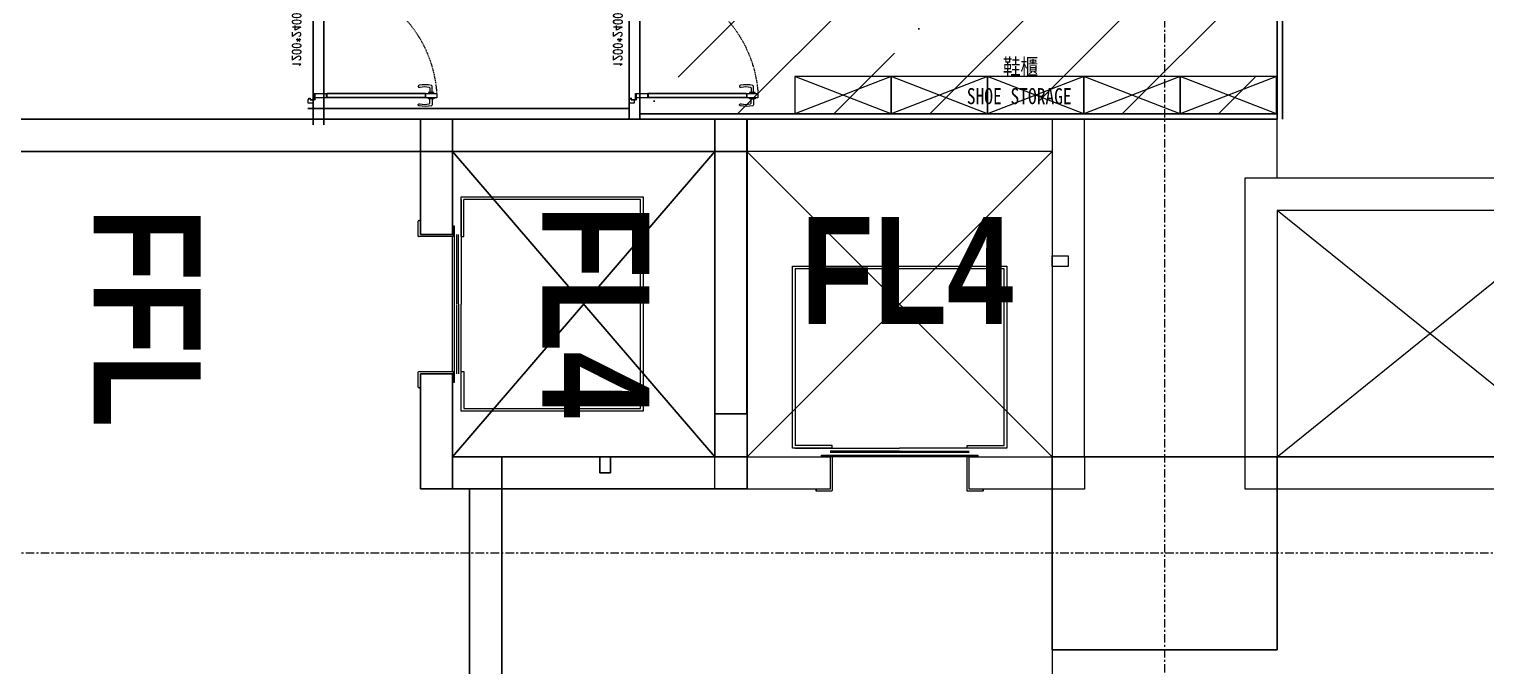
# Model space of a CAD drawing. Extents: x -15449 to 568150, y -1239737 to 53667.
# Drawn here: x 461811 to 475414, y -145585 to -139644 of the extents above; entities that cross this region are included whole.
import ezdxf
from ezdxf.enums import TextEntityAlignment as Align

# ---------------------------------------------------------------- set-up
doc = ezdxf.new("R2010")
doc.units = 0
doc.header["$LTSCALE"] = 8
doc.linetypes.add('188K-SM-03-F10-ARCH-PA-Y2257103$0$AP5A-SM-03-F20-ARCH-PA-Y2230801+Y2230803$0$ALL-PA-TXT-Y2221201$0$DASHED', pattern=[19.05, 12.7, -6.35])
doc.linetypes.add('IDA - Grid Line', pattern=[3500, 2000, -500, 500, -500])
doc.layers.get('0').update_dxf_attribs({"color": 1, "linetype": 'CONTINUOUS'})
doc.layers.add('000_CTCI_CSA', color=7, linetype='CONTINUOUS')
doc.layers.add('高架地板', color=241, linetype='CONTINUOUS')
doc.layers.add('A-_ANOTGRID_E', color=7, linetype='CONTINUOUS', lineweight=9)
doc.layers.add('A-_DOOR----_E', color=7, linetype='CONTINUOUS', lineweight=9)
doc.layers.add('Block - Cargo Lift_dwg', color=7, linetype='CONTINUOUS', lineweight=9, true_color=0x767676)
doc.styles.add('188K-SM-03-F10-ARCH-PA-Y2257103$0$AP5A-SM-03-F20-ARCH-PA-Y2230801+Y2230803$0$ALL-PA-TXT-Y2221201$0$Standard', font='txt.shx', dxfattribs={"bigfont": 'chineset.shx'})
doc.styles.add('Site Area', font='arial.ttf', dxfattribs={"width": 0.8})

# ---------------------------------------------------------------- blocks, each defined once
blk = doc.blocks.new('clean lift lobby 2')
at = {"color": 252}
for p, q in [((73303, -6749), (75603, -3899)), ((73303, -3899), (75603, -6749)), ((73303, -9899), (75603, -7049)), ((73303, -7049), (75603, -9899))]:
    blk.add_line(p, q, dxfattribs=at)
at = {"color": 252, "elevation": 0}
for points in [[(73003, -3599), (73003, -7049), (75903, -7049), (75903, -3599)], [(73303, -3899), (73303, -6749), (75603, -6749), (75603, -3899)], [(73003, -6749), (73003, -10199), (75903, -10199), (75903, -6749)], [(73303, -7049), (73303, -9899), (75603, -9899), (75603, -7049)]]:
    blk.add_lwpolyline(points, close=True, dxfattribs=at)
blk = doc.blocks.new('column grid')
at = {"color": 252, "elevation": 0}
blk.add_lwpolyline([(-48454.4, -94339.3), (-46354.4, -94339.3), (-46354.4, -96139.3), (-48454.4, -96139.3)], close=True, dxfattribs=at)
at = {"layer": 'A-_ANOTGRID_E', "color": 8, "linetype": 'IDA - Grid Line', "ltscale": 0.005, "true_color": 0x808080}
for p, q in [((-47404.4, 9427, 0), (-47404.4, -120414.2, 0)), ((29680.4, -95238.8, 0), (-104784.6, -95238.8, 0))]:
    blk.add_line(p, q, dxfattribs=at)
blk = doc.blocks.new('CTCI_Building Footprint and Grid')
at = {"color": 8}
for p, q in [((1933297, -958297, 0), (1933297, -957222, 0)), ((1933297, -957222, 0), (1933597, -957222, 0)), ((1933597, -957222, 0), (1933597, -958297, 0)), ((1936347, -957222, 0), (1933597, -957222, 0)), ((1933597, -957222, 0), (1933597, -957522, 0)), ((1936347, -957222, 0), (1936047, -957222, 0)), ((1936047, -957222, 0), (1936047, -959972, 0)), ((1936347, -957522, 0), (1936347, -957222, 0)), ((1936347, -959972, 0), (1936347, -957222, 0)), ((1933597, -960372, 0), (1936047, -957522, 0)), ((1936047, -960372, 0), (1933597, -957522, 0)), ((1933597, -957522, 0), (1936347, -957522, 0)), ((1936047, -960372, 0), (1936047, -957522, 0)), ((1936047, -957522, 0), (1936347, -957522, 0)), ((1936347, -957522, 0), (1936347, -960372, 0)), ((1933597, -958297, 0), (1933297, -958297, 0)), ((1933297, -960672, 0), (1933297, -959597, 0)), ((1933297, -959597, 0), (1933597, -959597, 0)), ((1933597, -959597, 0), (1933597, -960672, 0)), ((1936047, -959972, 0), (1936347, -959972, 0)), ((1936347, -960372, 0), (1933597, -960372, 0)), ((1933597, -960372, 0), (1933597, -960672, 0)), ((1934972, -960522, 0), (1934972, -960372, 0)), ((1934972, -960372, 0), (1935072, -960372, 0)), ((1935072, -960372, 0), (1935072, -960522, 0)), ((1936347, -960372, 0), (1936047, -960372, 0)), ((1936347, -960672, 0), (1936347, -960372, 0)), ((1935072, -960522, 0), (1934972, -960522, 0)), ((1933597, -960672, 0), (1933297, -960672, 0)), ((1933597, -960672, 0), (1936347, -960672, 0))]:
    blk.add_line(p, q, dxfattribs=at)
at = {"layer": '000_CTCI_CSA', "color": 8, "ltscale": 0.1}
for p, q in [((1927496, -957222, 0), (1936347, -957222, 0)), ((1936347, -957222, 0), (1936347, -960372, 0)), ((1933597, -957522, 0), (1927496, -957522, 0)), ((1936347, -960372, 0), (1934056, -960372, 0)), ((1934056, -960372, 0), (1934056, -960672, 0))]:
    blk.add_line(p, q, dxfattribs=at)
at = {"layer": '000_CTCI_CSA', "color": 8}
for p, q in [((1936047, -957222, 0), (1936347, -957222, 0)), ((1936047, -960372, 0), (1936047, -957222, 0)), ((1936347, -957222, 0), (1936347, -960372, 0)), ((1936347, -960372, 0), (1936047, -960372, 0)), ((1933756, -960672, 0), (1934056, -960672, 0)), ((1933756, -970272, 0), (1933756, -960672, 0)), ((1934056, -960672, 0), (1934056, -970272, 0))]:
    blk.add_line(p, q, dxfattribs=at)
at = {"layer": 'A-_DOOR----_E', "color": 8}
for p, q in [((1933677, -957947, 0), (1935377, -957947, 0)), ((1933677, -958317, 0), (1933677, -957947, 0)), ((1933677, -957972, 0), (1933677, -958317, 0)), ((1935352, -957972, 0), (1933702, -957972, 0)), ((1933702, -958317, 0), (1933702, -957972, 0)), ((1935352, -959922, 0), (1935352, -957972, 0)), ((1935377, -957947, 0), (1935377, -959947, 0)), ((1933277, -958312, 0), (1933277, -958172, 0)), ((1933282, -958167, 0), (1933297, -958167, 0)), ((1933297, -958167, 0), (1933282, -958167, 0)), ((1933597, -958217, 0), (1933602, -958217, 0)), ((1933602, -958217, 0), (1933602, -958317, 0)), ((1933602, -958217, 0), (1933612, -958217, 0)), ((1933612, -958217, 0), (1933612, -959677, 0)), ((1933612, -958297, 0), (1933612, -958945, 0)), ((1933637, -958945, 0), (1933637, -958297, 0)), ((1933652, -958947, 0), (1933652, -958297, 0)), ((1933677, -958297, 0), (1933677, -958947, 0)), ((1933602, -958317, 0), (1933282, -958317, 0)), ((1933597, -959578, 0), (1933597, -958317, 0)), ((1933677, -958317, 0), (1933702, -958317, 0)), ((1933612, -958949, 0), (1933612, -959597, 0)), ((1933637, -959597, 0), (1933637, -958949, 0)), ((1933652, -958947, 0), (1933652, -959597, 0)), ((1933677, -959597, 0), (1933677, -958947, 0)), ((1933277, -959722, 0), (1933277, -959582, 0)), ((1933282, -959577, 0), (1933602, -959577, 0)), ((1933602, -959577, 0), (1933602, -959677, 0)), ((1933677, -959947, 0), (1933677, -959577, 0)), ((1933677, -959577, 0), (1933702, -959577, 0)), ((1933702, -959577, 0), (1933702, -959922, 0)), ((1933297, -959727, 0), (1933282, -959727, 0)), ((1933282, -959727, 0), (1933297, -959727, 0)), ((1933602, -959677, 0), (1933597, -959677, 0)), ((1933612, -959677, 0), (1933602, -959677, 0)), ((1933702, -959922, 0), (1935352, -959922, 0)), ((1935377, -959947, 0), (1933677, -959947, 0))]:
    blk.add_line(p, q, dxfattribs=at)
for centre, start, end in [((1933282, -958172, 0), 90, 180), ((1933282, -958172, 0), 90, 165), ((1933282, -958312, 0), 180, 270), ((1933282, -959582, 0), 90, 180), ((1933282, -959722, 0), 180, 270), ((1933282, -959722, 0), 195, 270)]:
    blk.add_arc(centre, 5, start, end, dxfattribs=at)
at = {"color": 252}
blk.add_blockref('column grid', (1987651, -866033, 0), dxfattribs=at)
at = {"color": 252, "char_height": 1000, "attachment_point": 1, "rotation": 270, "style": 'Site Area'}
for s, insert in [('{\\fArial|b1|i0|c0|p34;FFL}', (1931245, -958049, 0)), ('{\\fArial|b1|i0|c0|p34;FL4}', (1935435, -958023, 0))]:
    blk.add_mtext_dynamic_manual_height_columns(s, width=3027.31, gutter_width=24255, heights=[0], dxfattribs=dict(at, insert=insert))
blk = doc.blocks.new('IDA - Elevator Door - 1300L X 2200H - 2hr-13934193-FAB - LEVEL 4 LAYOUT PLAN')
at = {"layer": 'A-_DOOR----_E', "color": 252}
for p, q in [((-1000, 1930), (-1000, 230)), ((1000, 1930), (-1000, 1930)), ((-975, 1905), (975, 1905)), ((-975, 255), (-975, 1905)), ((975, 1905), (975, 255)), ((1000, 230), (1000, 1930)), ((-1000, 230), (-630, 230)), ((-630, 255), (-975, 255)), ((730, 165), (-730, 165)), ((-730, 165), (-730, 155)), ((-630, 155), (-730, 155)), ((-730, 155), (-730, 150)), ((-650, 230), (0, 230)), ((0, 205), (-650, 205)), ((-650, 190), (-2, 190)), ((-2, 165), (-650, 165)), ((-630, 230), (-630, 255)), ((-630, -165), (-630, 155)), ((-630, 150), (630, 150)), ((650, 230), (0, 230)), ((0, 205), (650, 205)), ((2, 190), (650, 190)), ((650, 165), (2, 165)), ((630, 255), (975, 255)), ((630, 230), (630, 255)), ((975, 230), (630, 230)), ((630, 230), (1000, 230)), ((730, 155), (630, 155)), ((630, 155), (630, -165)), ((730, 155), (730, 165)), ((730, 150), (730, 155)), ((-780, -150), (-780, -165)), ((-780, -165), (-780, -150)), ((-775, -170), (-635, -170)), ((635, -170), (775, -170)), ((780, -165), (780, -150)), ((780, -150), (780, -165))]:
    blk.add_line(p, q, dxfattribs=at)
for centre, start, end in [((-775, -165), 180, 270), ((-775, -165), 180, 255), ((-635, -165), 270, 360), ((635, -165), 180, 270), ((775, -165), 270, 360), ((775, -165), 285, 0)]:
    blk.add_arc(centre, 5, start, end, dxfattribs=at)
blk = doc.blocks.new('188K-SM-03-F10-ARCH-PA-Y2257103$0$AP5A-SM-03-F20-ARCH-PA-Y2230801+Y2230803$0$把手GMT水平鎖')
blk.add_lwpolyline([(24, 8), (-24, 8), (-24, 0), (24, 0)], close=True)
blk.add_lwpolyline([(-11, 0), (-11, -40), (-10, -54, 0.327495), (-4, -62, 0.089847), (104, -64, 1.144881), (99, -45, -0.137079), (16, -45, -0.349357), (11, -40), (11, 0)], format="xyb")
blk = doc.blocks.new('188K-SM-03-F10-ARCH-PA-Y2257103$0$單開庫板門-1200x2400(水平把手)')
at = {"ltscale": 0.1}
for p, q in [((26008.6, -11403.6), (26004.5, -11403.6)), ((26004.5, -11403.6), (26004.5, -11414.1)), ((26008.6, -11414.1), (26008.6, -11403.6)), ((26004.5, -11414.1), (26004.5, -11415.3)), ((26004.5, -11414.1), (26008.6, -11414.1)), ((26004.5, -11415.4), (26004.6, -11415.5)), ((26008.6, -11414), (26004.6, -11414)), ((26004.6, -11414.3), (26004.6, -11414.2)), ((26004.6, -11415.3), (26004.6, -11414.5)), ((26004.7, -11414.1), (26006.5, -11414.1)), ((26005.1, -11414.4), (26004.7, -11414.4)), ((26004.7, -11414.5), (26005.1, -11414.5)), ((26004.7, -11414.5), (26004.7, -11506)), ((26004.7, -11506), (26004.7, -11414.5)), ((26004.7, -11414.5), (26004.7, -11414.5)), ((26004.7, -11415.4), (26004.7, -11415.3)), ((26005.2, -11414.4), (26005.2, -11414.4)), ((26006.5, -11414.1), (26006.6, -11414.1)), ((26006.6, -11414.1), (26006.6, -11414.1)), ((26006.6, -11414.1), (26008.4, -11414.1)), ((26008.4, -11414.4), (26008, -11414.4)), ((26008, -11414.4), (26008, -11414.4)), ((26008, -11414.5), (26008.4, -11414.5)), ((26008.4, -11506), (26008.4, -11414.5)), ((26008.4, -11414.5), (26008.4, -11414.5)), ((26008.4, -11414.5), (26008.4, -11506)), ((26008.4, -11415.3), (26008.4, -11415.4)), ((26008.5, -11414.2), (26008.5, -11414.3)), ((26008.5, -11414.5), (26008.5, -11415.3)), ((26008.5, -11415.5), (26008.6, -11415.4)), ((26008.6, -11415.3), (26008.6, -11414.1)), ((26008.6, -11506.4), (26004.5, -11506.4)), ((26004.5, -11506.4), (26004.5, -11518)), ((26004.7, -11506), (26004.7, -11506)), ((26008.4, -11506), (26008.4, -11506)), ((26008.6, -11518), (26008.6, -11506.4)), ((25999.5, -11519.7), (25999.5, -11523.2)), ((26002.5, -11519.1), (26000, -11519.1)), ((26002.9, -11518.5), (26002.6, -11518.5)), ((26002.6, -11518.5), (26002.6, -11521)), ((26002.6, -11521.9), (26002.6, -11519.3)), ((26002.6, -11521), (26002.9, -11521)), ((26002.9, -11521), (26002.9, -11518.5)), ((26008.3, -11517.5), (26003.6, -11517.5)), ((26003.6, -11517.5), (26003.6, -11517.7)), ((26003.6, -11517.7), (26008.3, -11517.7)), ((26004.5, -11518), (26008.6, -11518)), ((26008.3, -11517.7), (26008.3, -11517.5)), ((26116.3, -11521.9), (26116.3, -11519.3)), ((26116.5, -11519.1), (26119, -11519.1)), ((26119.5, -11519.7), (26119.5, -11523.2)), ((26000, -11523.7), (26002.4, -11523.7)), ((26002.4, -11523.7), (26004.1, -11522.6)), ((26003.4, -11521.9), (26002.6, -11521.9)), ((26003.3, -11522.2), (26003.3, -11522)), ((26003.3, -11522), (26003.4, -11522)), ((26004, -11522.2), (26003.3, -11522.2)), ((26004.1, -11521.9), (26003.9, -11521.9)), ((26003.9, -11522), (26004, -11522)), ((26004, -11522), (26004, -11522.2)), ((26004.2, -11522.4), (26004.2, -11521.9)), ((26114.8, -11521.9), (26115.1, -11521.9)), ((26114.8, -11522.4), (26114.8, -11521.9)), ((26114.9, -11522), (26114.9, -11522.2)), ((26115.1, -11522), (26114.9, -11522)), ((26114.9, -11522.2), (26115.7, -11522.2)), ((26116.6, -11523.7), (26114.9, -11522.6)), ((26115.5, -11521.9), (26116.3, -11521.9)), ((26115.7, -11522), (26115.5, -11522)), ((26115.7, -11522.2), (26115.7, -11522)), ((26119, -11523.7), (26116.6, -11523.7))]:
    blk.add_line(p, q, dxfattribs=at)
blk.add_lwpolyline([(26006.6, -11506.4), (26006.5, -11506.3), (26004.7, -11506.3, -0.414214), (26004.6, -11506.3), (26004.6, -11506.1, -0.414214), (26004.7, -11506.1), (26005.1, -11506.1, 0.414214), (26005.2, -11506.1), (26005.2, -11506, 0.414214), (26005.1, -11506), (26004.7, -11506, -0.414214), (26004.6, -11506), (26004.6, -11505.2, -0.414214), (26004.7, -11505.2), (26004.7, -11505.2, 0.414214), (26004.7, -11505.2), (26004.7, -11505, 0.72636), (26004.6, -11505), (26004.5, -11505.1, 0.158507), (26004.5, -11505.2), (26004.5, -11506.4, 0.414214), (26004.6, -11506.5), (26008.6, -11506.5, 0.414214), (26008.6, -11506.4), (26008.6, -11505.2, 0.158507), (26008.6, -11505.1), (26008.5, -11505, 0.72636), (26008.4, -11505), (26008.4, -11505.2, 0.414214), (26008.5, -11505.2, -0.414214), (26008.5, -11505.2), (26008.5, -11506, -0.414214), (26008.4, -11506), (26008, -11506, 0.414214), (26008, -11506), (26008, -11506.1, 0.414214), (26008, -11506.1), (26008.4, -11506.1, -0.414214), (26008.5, -11506.1), (26008.5, -11506.3, -0.414214), (26008.4, -11506.3), (26006.6, -11506.3)], format="xyb", close=True, dxfattribs=at)
for points in [[(25999.5, -11518.9), (25999.5, -11523.9)], [(26119.5, -11518.9), (26119.5, -11523.9)]]:
    blk.add_lwpolyline(points)
at = {"linetype": '188K-SM-03-F10-ARCH-PA-Y2257103$0$AP5A-SM-03-F20-ARCH-PA-Y2230801+Y2230803$0$ALL-PA-TXT-Y2221201$0$DASHED', "ltscale": 0.01}
blk.add_arc((26001.1, -11518.7), 115.3, 359.8531, 85.8135, dxfattribs=at)
at = {"ltscale": 0.1}
for centre, radius, start, end in [((26004.6, -11414.1), 0.0313, 90, 180), ((26004.6, -11415.3), 0.0313, 180, 216.0274), ((26004.7, -11414.2), 0.0313, 90, 180), ((26004.7, -11414.3), 0.0313, 180, 270), ((26004.7, -11414.5), 0.0313, 90, 180), ((26004.7, -11415.3), 0.0209, 180, 270), ((26004.7, -11415.4), 0.0313, 216.0274, 360), ((26004.7, -11415.3), 0.0209, 360, 90), ((26005.1, -11414.4), 0.0313, 270, 0), ((26005.1, -11414.4), 0.0313, 0, 90), ((26008, -11414.4), 0.0313, 90, 180), ((26008, -11414.4), 0.0313, 180, 270), ((26008.4, -11414.2), 0.0313, 360, 90), ((26008.4, -11414.3), 0.0313, 270, 0), ((26008.4, -11414.5), 0.0313, 0, 90), ((26008.5, -11415.3), 0.0209, 90, 180), ((26008.5, -11415.4), 0.0313, 180, 323.9726), ((26008.5, -11415.3), 0.0209, 270, 360), ((26008.6, -11414.1), 0.0313, 360, 90), ((26008.6, -11415.3), 0.0313, 323.9726, 360)]:
    blk.add_arc(centre, radius, start, end, dxfattribs=at)
for centre, major_axis, start_param, end_param in [((26000, -11519.7), (0.369, -0.369), 2.356194, 3.926991), ((26002.5, -11519.3), (0.111, -0.111), 7.068583, 8.63938), ((26116.5, -11519.3), (-0.111, -0.111), -2.356194, -0.785398), ((26119, -11519.7), (-0.369, -0.369), 2.356194, 3.926991), ((26000, -11523.2), (-0.369, -0.369), 5.497787, 7.068583), ((26003.4, -11521.9), (-0.0369, -0.0369), 0.785398, 3.926991), ((26003.9, -11521.9), (-0.0369, -0.0369), 3.926991, 7.068583), ((26004.1, -11521.9), (0.0369, -0.0369), 7.068583, 8.63938), ((26003.9, -11522.4), (0.221, -0.221), 6.162283, 7.068583), ((26114.8, -11521.9), (-0.0369, -0.0369), -2.356194, -0.785398), ((26115.1, -11522.4), (-0.221, -0.221), -0.785398, 0.120903), ((26115.1, -11521.9), (0.0369, -0.0369), -0.785398, 2.356194), ((26115.5, -11521.9), (0.0369, -0.0369), 2.356194, 5.497787), ((26119, -11523.2), (0.369, -0.369), -0.785398, 0.785398)]:
    blk.add_ellipse(centre, major_axis=major_axis, ratio=1, start_param=start_param, end_param=end_param, dxfattribs=at)
at = {"ltscale": 0.1, "extrusion": (0, 0, -1)}
blk.add_ellipse((26003.1, -11517.9), major_axis=(-0.516, 0.516), ratio=1, start_param=5.497787, end_param=11.780972, dxfattribs=at)
at = {"ltscale": 5}
for p, xscale, yscale, zscale, rotation in [((26003.6, -11408.9), 0.1058823529319317, 0.1058823529319317, 0.1058823529319317, 270), ((26009.5, -11408.9), -0.1058823529319317, 0.1058823529396357, 0.1058823529411765, 90)]:
    blk.add_blockref('188K-SM-03-F10-ARCH-PA-Y2257103$0$AP5A-SM-03-F20-ARCH-PA-Y2230801+Y2230803$0$把手GMT水平鎖', p, dxfattribs=dict(at, xscale=xscale, yscale=yscale, zscale=zscale, rotation=rotation))
at = {"color": 8, "ltscale": 0.1, "style": '188K-SM-03-F10-ARCH-PA-Y2257103$0$AP5A-SM-03-F20-ARCH-PA-Y2230801+Y2230803$0$ALL-PA-TXT-Y2221201$0$Standard', "width": 0.85}
blk.add_text('1200*2400', height=8, dxfattribs=at).set_placement((26058.4, -11534.4), align=Align.MIDDLE_CENTER)

msp = doc.modelspace()

# ---------------------------------------------------------------- hatches: boundary and pattern name
at = {"layer": '高架地板'}
h = msp.add_hatch(dxfattribs=at)
h.set_pattern_fill('ANSI35', color=256, scale=200)
h.paths.add_polyline_path([(479713.838, -121485.4155), (464513.6667, -121485.4155), (464519.1323, -133435.3981), (467513.5804, -133435.3967), (467513.8404, -140435.307), (473463.6699, -140435.3047), (473463.6699, -133985.4987), (479713.838, -133985.4983)])

# ---------------------------------------------------------------- linework, layer by layer
at = {"layer": 'Block - Cargo Lift_dwg', "lineweight": -3}
for p, q in [((467413.5837, -140485.1854, 0), (467413.5804, -133435.2868, 0)), ((467513.5837, -140485.1853, 0), (467513.5804, -133435.2868, 0)), ((464463.6713, -140535.2624, 0), (464463.668, -133485.3638, 0)), ((464563.6713, -140535.2623, 0), (464563.668, -133485.3638, 0)), ((473463.6678, -133485.3554, 0), (473463.6678, -140484.9227, 0)), ((473513.6678, -133485.3554, 0), (473513.6678, -140484.9227, 0)), ((467413.5801, -140385.1854, 0), (464413.7098, -140385.2911, 0)), ((467413.5836, -140485.1854, 0), (464413.7133, -140485.2911, 0)), ((473459.6642, -140435.2981, 0), (467513.8404, -140435.307, 0)), ((473459.6643, -140485.2981, 0), (467513.8405, -140485.307, 0))]:
    msp.add_line(p, q, dxfattribs=at)
at = {"layer": 'Block - Cargo Lift_dwg', "color": 8, "ltscale": 2, "true_color": 0x808080}
for p, q in [((469859.6642, -140435.2981, 0), (468959.6642, -140085.2981, 0)), ((469859.6642, -140085.2981, 0), (468959.6642, -140435.2981, 0)), ((470759.6642, -140435.2981, 0), (469859.6642, -140085.2981, 0)), ((470759.6642, -140085.2981, 0), (469859.6642, -140435.2981, 0)), ((471659.6642, -140435.2981, 0), (470759.6642, -140085.2981, 0)), ((471659.6642, -140085.2981, 0), (470759.6642, -140435.2981, 0)), ((472559.6642, -140435.2981, 0), (471659.6642, -140085.2981, 0)), ((472559.6642, -140085.2981, 0), (471659.6642, -140435.2981, 0)), ((473459.6642, -140435.2981, 0), (472559.6642, -140085.2981, 0)), ((473459.6642, -140085.2981, 0), (472559.6642, -140435.2981, 0))]:
    msp.add_line(p, q, dxfattribs=at)
at = {"layer": 'Block - Cargo Lift_dwg', "color": 8, "true_color": 0x808080}
for p, q in [((471364.3025, -143635.3774, 0), (468514.2156, -140785.2982, 0)), ((471364.2963, -140785.2973, 0), (468514.591, -143635.3784, 0))]:
    msp.add_line(p, q, dxfattribs=at)
at = {"layer": 'Block - Cargo Lift_dwg', "color": 8, "ltscale": 0.1, "true_color": 0x808080, "elevation": 0}
for points in [[(449164.1147, -97435.2307), (459364.1147, -97435.2307), (459364.1147, -109434.7793), (464463.6678, -109434.7793), (464463.6678, -136485.2703), (464463.8694, -136485.3036), (464463.8694, -140484.956), (459663.6686, -140485.2703), (459663.6698, -119634.7793), (459664.675, -119499.0799), (456363.6701, -116649.796), (456363.6701, -102245.5674), (449164.1124, -102245.5641), (449163.8996, -97435.2307)], [(479764.1147, -134885.4988), (473463.6678, -134885.4988), (473463.67, -140485.2981), (464463.67, -140485.2981), (464463.6678, -121435.4167), (479764.1147, -121435.4167), (479764.1147, -134885.4988)], [(473463.6678, -136485.2703), (473463.6678, -140484.9227)], [(477364.1147, -147434.7793), (477364.1147, -143635.3554), (473464.1147, -143635.3554), (473464.1147, -143635.3554), (471364.1147, -143635.3554), (471364.1147, -147434.7793), (466223.6677, -147434.7793), (466223.6677, -153234.7728), (477364.1147, -153234.7798), (477364.1147, -147434.7793)]]:
    msp.add_lwpolyline(points, dxfattribs=at)
at = {"layer": 'Block - Cargo Lift_dwg', "color": 8, "true_color": 0x808080, "elevation": 0}
for points in [[(467513.817, -140385.1853), (467513.5837, -140385.1854), (467513.8404, -140435.307), (473463.6699, -140435.3047), (473463.6699, -133985.4987), (479713.53, -133985.4987), (479713.8371, -121485.4155), (464513.6667, -121485.4182), (464519.1323, -133435.3981), (467513.5804, -133435.2868), (467513.817, -140385.1853)], [(464513.6667, -121485.4182), (464519.1323, -133435.3981), (467513.5804, -133435.3967), (467513.8404, -140435.307), (473463.6699, -140435.3047), (473463.6699, -133985.4987), (479713.838, -133985.4983), (479713.838, -121485.4155), (464513.6667, -121485.4155)]]:
    msp.add_lwpolyline(points, dxfattribs=at)
for points in [[(467513.5816, -133435.3112), (467513.8422, -140484.9016), (464463.9273, -140484.9899), (464463.6667, -133435.3995)], [(468214.2161, -140485.2997), (468514.2164, -140485.2997), (468514.2072, -143635.3784), (468214.2069, -143635.3784)], [(468514.2161, -140485.1105), (468214.2161, -140485.1105), (468214.2121, -143235.1118), (468514.2121, -143235.1117)], [(468514.2104, -140485.2982), (471364.2962, -140485.2973), (471364.2963, -140785.2973), (468514.2105, -140785.2982)], [(471664.3062, -140484.9227), (471364.3062, -140484.9228), (471364.3025, -143635.3774), (471664.3025, -143635.3774)], [(468514.2156, -140785.2925), (468514.2165, -143635.3784), (468214.2165, -143635.3785), (468214.2156, -140785.2926)], [(471364.2457, -141759.9234), (471514.2498, -141759.9234), (471514.271, -141859.9234), (471364.2669, -141859.9234)], [(468214.2152, -143635.3785), (469289.2566, -143635.3781), (469289.2566, -143935.3781), (468214.2153, -143935.3785)], [(470589.2566, -143635.3777), (471664.2979, -143635.3773), (471664.298, -143935.3773), (470589.2566, -143935.3777)]]:
    msp.add_lwpolyline(points, close=True, dxfattribs=at)
at = {"layer": 'Block - Cargo Lift_dwg', "color": 8, "ltscale": 0.1, "true_color": 0x808080, "elevation": 0}
msp.add_lwpolyline([(473463.53, -136985.4988), (479763.9769, -136985.4988), (479763.9769, -141035.3554), (473463.53, -141035.3554)], close=True, dxfattribs=at)
at = {"layer": 'Block - Cargo Lift_dwg', "color": 8, "ltscale": 2, "true_color": 0x808080, "elevation": 0}
for points in [[(468959.6642, -140435.2981), (469859.6642, -140435.2981), (469859.6642, -140085.2981), (468959.6642, -140085.2981)], [(469859.6642, -140435.2981), (470759.6642, -140435.2981), (470759.6642, -140085.2981), (469859.6642, -140085.2981)], [(470759.6642, -140435.2981), (471659.6642, -140435.2981), (471659.6642, -140085.2981), (470759.6642, -140085.2981)], [(471659.6642, -140435.2981), (472559.6642, -140435.2981), (472559.6642, -140085.2981), (471659.6642, -140085.2981)], [(472559.6642, -140435.2981), (473459.6642, -140435.2981), (473459.6642, -140085.2981), (472559.6642, -140085.2981)]]:
    msp.add_lwpolyline(points, close=True, dxfattribs=at)
at = {"layer": '高架地板', "lineweight": -3, "elevation": 0}
msp.add_lwpolyline([(464513.6667, -121485.4182), (464519.1323, -133435.3981), (467513.5804, -133435.3967), (467513.8404, -140435.307), (473463.6699, -140435.3047), (473463.6699, -133985.4987), (479713.838, -133985.4983), (479713.838, -121485.4155), (464513.6667, -121485.4155)], dxfattribs=at)

# ---------------------------------------------------------------- block references
at = {"layer": '000_CTCI_CSA', "color": 2}
msp.add_blockref('CTCI_Building Footprint and Grid', (-1467832.5298, 816737), dxfattribs=at)
at = {"layer": 'Block - Cargo Lift_dwg', "color": 8, "true_color": 0x808080, "xscale": -10.00000000000569, "yscale": 10.00000000000569, "zscale": 10.00000000000569, "rotation": 270}
for p in [(579653.0276, -400328.8911, 0), (582652.9015, -400328.7836, 0)]:
    msp.add_blockref('188K-SM-03-F10-ARCH-PA-Y2257103$0$單開庫板門-1200x2400(水平把手)', p, dxfattribs=at)
at = {"layer": 'Block - Cargo Lift_dwg', "color": 8, "true_color": 0x808080, "rotation": 89.99999999999997}
msp.add_blockref('clean lift lobby 2', (469564.7364, -216937.9261, 0), dxfattribs=at)
at = {"layer": 'Block - Cargo Lift_dwg', "color": 8, "true_color": 0x808080, "xscale": -1}
msp.add_blockref('IDA - Elevator Door - 1300L X 2200H - 2hr-13934193-FAB - LEVEL 4 LAYOUT PLAN', (469939.2535, -143785.5645, 0), dxfattribs=at)

# ---------------------------------------------------------------- texts
at = {"layer": 'Block - Cargo Lift_dwg', "color": 8, "true_color": 0x808080, "char_height": 150, "attachment_point": 8, "style": 'Site Area'}
for s, insert, width in [('{\\fSimSun|b1|i0|c134|p2;鞋櫃}', (471068.214, -140085.2981, 0), 2417.099658), ('{\\fSimSun|b1|i0|c0|p2;SHOE STORAGE}', (471056.214, -140346.2981, 0), 3932.66432)]:
    msp.add_mtext(s, dxfattribs=dict(at, insert=insert, width=width))
at = {"layer": 'Block - Cargo Lift_dwg', "color": 8, "true_color": 0x808080, "insert": (469015.3124, -141396.5843, 0), "char_height": 1000, "attachment_point": 1, "style": 'Site Area'}
msp.add_mtext_dynamic_manual_height_columns('{\\fArial|b1|i0|c0|p34;FL4}', width=3027.311787, gutter_width=24254.764, heights=[0], dxfattribs=at)

doc.saveas('drawing.dxf')
